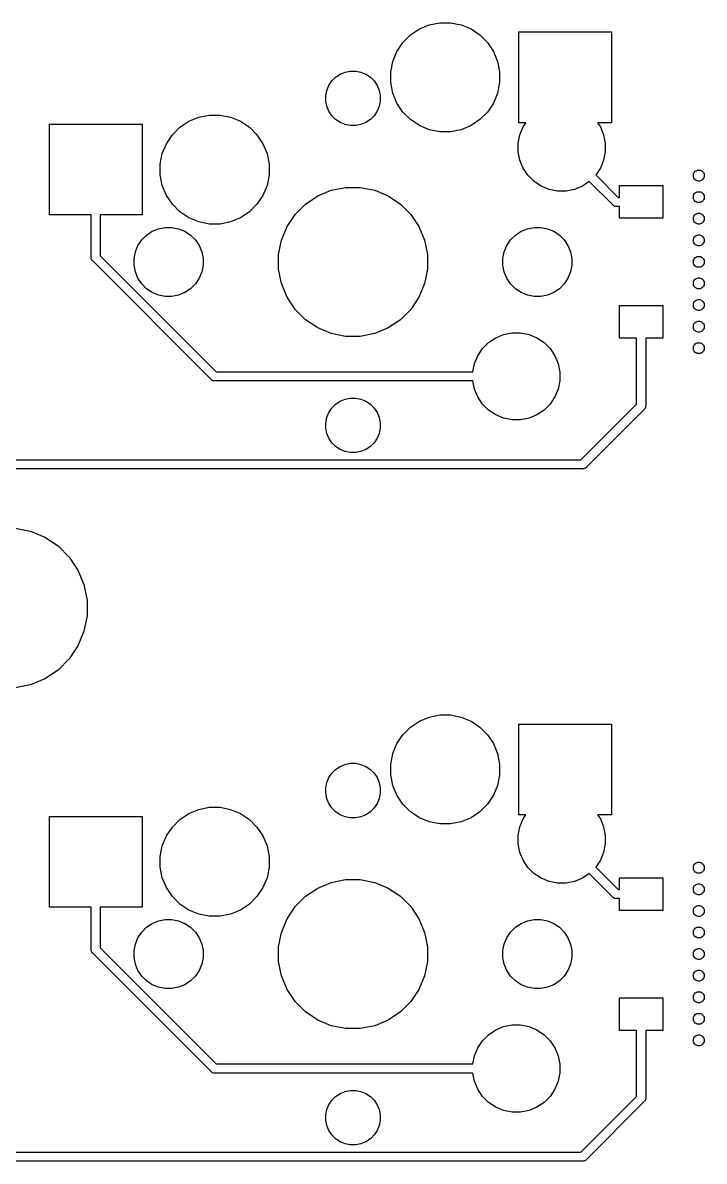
# Model space of a CAD drawing. Extents: x 52 to 337, y -160 to -34.
# Drawn here: x 175.05 to 193.82, y -132.7 to -101.37 of the extents above; entities that cross this region are included whole.
import ezdxf

# ---------------------------------------------------------------- set-up
doc = ezdxf.new("R2010")
doc.units = 0
doc.layers.add('BLACK', color=7, linetype='CONTINUOUS')

msp = doc.modelspace()

# ---------------------------------------------------------------- linework, layer by layer
at = {"layer": 'BLACK', "linetype": 'CONTINUOUS'}
for p, q in [((185.979, -101.541), (186.252, -101.428)), ((186.252, -101.428), (186.542, -101.37)), ((186.542, -101.37), (186.838, -101.37)), ((186.838, -101.37), (187.128, -101.428)), ((187.128, -101.428), (187.401, -101.541)), ((185.525, -101.914), (185.734, -101.705)), ((185.734, -101.705), (185.979, -101.541)), ((187.401, -101.541), (187.646, -101.705)), ((187.646, -101.705), (187.855, -101.914)), ((188.717, -104.12), (188.717, -101.62)), ((188.717, -101.62), (191.267, -101.62)), ((191.267, -101.62), (191.267, -104.12)), ((185.361, -102.159), (185.525, -101.914)), ((187.855, -101.914), (188.019, -102.159)), ((185.19, -102.722), (185.248, -102.432)), ((185.248, -102.432), (185.361, -102.159)), ((188.019, -102.159), (188.132, -102.432)), ((188.132, -102.432), (188.19, -102.722)), ((183.795, -102.785), (183.931, -102.729)), ((183.931, -102.729), (184.076, -102.7)), ((184.076, -102.7), (184.224, -102.7)), ((184.224, -102.7), (184.369, -102.729)), ((184.369, -102.729), (184.505, -102.785)), ((185.19, -103.018), (185.19, -102.722)), ((188.19, -102.722), (188.19, -103.018)), ((183.485, -103.095), (183.567, -102.972)), ((183.567, -102.972), (183.672, -102.867)), ((183.672, -102.867), (183.795, -102.785)), ((184.505, -102.785), (184.628, -102.867)), ((184.628, -102.867), (184.733, -102.972)), ((184.733, -102.972), (184.815, -103.095)), ((185.248, -103.308), (185.19, -103.018)), ((188.19, -103.018), (188.132, -103.308)), ((183.4, -103.376), (183.429, -103.231)), ((183.4, -103.524), (183.4, -103.376)), ((183.429, -103.231), (183.485, -103.095)), ((184.815, -103.095), (184.871, -103.231)), ((184.871, -103.231), (184.9, -103.376)), ((184.9, -103.376), (184.9, -103.524)), ((185.361, -103.581), (185.248, -103.308)), ((188.132, -103.308), (188.019, -103.581)), ((183.429, -103.669), (183.4, -103.524)), ((183.485, -103.805), (183.429, -103.669)), ((184.871, -103.669), (184.815, -103.805)), ((184.9, -103.524), (184.871, -103.669)), ((185.525, -103.826), (185.361, -103.581)), ((188.019, -103.581), (187.855, -103.826)), ((179.629, -104.081), (179.902, -103.968)), ((179.902, -103.968), (180.192, -103.91)), ((180.192, -103.91), (180.488, -103.91)), ((180.488, -103.91), (180.778, -103.968)), ((180.778, -103.968), (181.051, -104.081)), ((183.567, -103.928), (183.485, -103.805)), ((183.672, -104.033), (183.567, -103.928)), ((184.733, -103.928), (184.628, -104.033)), ((184.815, -103.805), (184.733, -103.928)), ((185.734, -104.035), (185.525, -103.826)), ((187.855, -103.826), (187.646, -104.035)), ((175.79, -106.66), (175.79, -104.16)), ((175.79, -104.16), (178.34, -104.16)), ((178.34, -104.16), (178.34, -106.66)), ((179.175, -104.454), (179.384, -104.245)), ((179.384, -104.245), (179.629, -104.081)), ((181.051, -104.081), (181.296, -104.245)), ((181.296, -104.245), (181.505, -104.454)), ((183.795, -104.115), (183.672, -104.033)), ((183.931, -104.171), (183.795, -104.115)), ((184.076, -104.2), (183.931, -104.171)), ((184.224, -104.2), (184.076, -104.2)), ((184.369, -104.171), (184.224, -104.2)), ((184.505, -104.115), (184.369, -104.171)), ((184.628, -104.033), (184.505, -104.115)), ((185.979, -104.199), (185.734, -104.035)), ((186.252, -104.312), (185.979, -104.199)), ((186.542, -104.37), (186.252, -104.312)), ((187.128, -104.312), (186.838, -104.37)), ((187.401, -104.199), (187.128, -104.312)), ((187.646, -104.035), (187.401, -104.199)), ((188.911, -104.12), (188.717, -104.12)), ((188.746, -104.45), (188.837, -104.232)), ((188.837, -104.232), (188.911, -104.12)), ((191.267, -104.12), (190.889, -104.12)), ((190.889, -104.12), (190.963, -104.232)), ((190.963, -104.232), (191.054, -104.45)), ((179.011, -104.699), (179.175, -104.454)), ((181.505, -104.454), (181.669, -104.699)), ((186.838, -104.37), (186.542, -104.37)), ((188.7, -104.682), (188.746, -104.45)), ((191.054, -104.45), (191.1, -104.682)), ((178.898, -104.972), (179.011, -104.699)), ((181.669, -104.699), (181.782, -104.972)), ((188.7, -104.918), (188.7, -104.682)), ((188.746, -105.15), (188.7, -104.918)), ((191.1, -104.918), (191.054, -105.15)), ((191.1, -104.682), (191.1, -104.918)), ((178.84, -105.262), (178.898, -104.972)), ((178.84, -105.558), (178.84, -105.262)), ((181.782, -104.972), (181.84, -105.262)), ((181.84, -105.262), (181.84, -105.558)), ((188.837, -105.368), (188.746, -105.15)), ((191.054, -105.15), (190.963, -105.368)), ((178.898, -105.848), (178.84, -105.558)), ((181.84, -105.558), (181.782, -105.848)), ((188.968, -105.565), (188.837, -105.368)), ((189.135, -105.732), (188.968, -105.565)), ((190.963, -105.368), (190.836, -105.559)), ((190.836, -105.559), (191.452, -106.175)), ((193.525, -105.56), (193.531, -105.531)), ((193.525, -105.59), (193.525, -105.56)), ((193.531, -105.531), (193.542, -105.504)), ((193.542, -105.504), (193.558, -105.479)), ((193.558, -105.479), (193.579, -105.458)), ((193.579, -105.458), (193.604, -105.442)), ((193.604, -105.442), (193.631, -105.431)), ((193.631, -105.431), (193.66, -105.425)), ((193.66, -105.425), (193.69, -105.425)), ((193.69, -105.425), (193.719, -105.431)), ((193.719, -105.431), (193.746, -105.442)), ((193.746, -105.442), (193.771, -105.458)), ((193.771, -105.458), (193.792, -105.479)), ((193.792, -105.479), (193.808, -105.504)), ((193.808, -105.504), (193.819, -105.531)), ((193.819, -105.531), (193.825, -105.56)), ((193.825, -105.56), (193.825, -105.59)), ((179.011, -106.121), (178.898, -105.848)), ((181.782, -105.848), (181.669, -106.121)), ((189.332, -105.863), (189.135, -105.732)), ((189.55, -105.954), (189.332, -105.863)), ((190.468, -105.863), (190.25, -105.954)), ((190.659, -105.736), (190.468, -105.863)), ((191.307, -106.384), (190.659, -105.736)), ((191.487, -106.175), (191.487, -105.85)), ((191.487, -105.85), (192.688, -105.85)), ((192.688, -105.85), (192.688, -106.75)), ((193.531, -105.619), (193.525, -105.59)), ((193.542, -105.646), (193.531, -105.619)), ((193.558, -105.671), (193.542, -105.646)), ((193.579, -105.692), (193.558, -105.671)), ((193.604, -105.708), (193.579, -105.692)), ((193.631, -105.719), (193.604, -105.708)), ((193.66, -105.725), (193.631, -105.719)), ((193.69, -105.725), (193.66, -105.725)), ((193.719, -105.719), (193.69, -105.725)), ((193.746, -105.708), (193.719, -105.719)), ((193.771, -105.692), (193.746, -105.708)), ((193.792, -105.671), (193.771, -105.692)), ((193.808, -105.646), (193.792, -105.671)), ((193.819, -105.619), (193.808, -105.646)), ((193.825, -105.59), (193.819, -105.619)), ((179.175, -106.366), (179.011, -106.121)), ((181.669, -106.121), (181.505, -106.366)), ((182.843, -106.358), (183.179, -106.133)), ((183.179, -106.133), (183.552, -105.979)), ((183.552, -105.979), (183.948, -105.9)), ((183.948, -105.9), (184.352, -105.9)), ((184.352, -105.9), (184.748, -105.979)), ((184.748, -105.979), (185.121, -106.133)), ((185.121, -106.133), (185.457, -106.358)), ((189.782, -106), (189.55, -105.954)), ((190.018, -106), (189.782, -106)), ((190.25, -105.954), (190.018, -106)), ((191.452, -106.175), (191.487, -106.175)), ((193.525, -106.154), (193.531, -106.125)), ((193.525, -106.184), (193.525, -106.154)), ((193.531, -106.213), (193.525, -106.184)), ((193.531, -106.125), (193.542, -106.098)), ((193.542, -106.098), (193.558, -106.073)), ((193.558, -106.073), (193.579, -106.052)), ((193.579, -106.052), (193.604, -106.036)), ((193.604, -106.036), (193.631, -106.025)), ((193.631, -106.025), (193.66, -106.019)), ((193.66, -106.019), (193.69, -106.019)), ((193.69, -106.019), (193.719, -106.025)), ((193.719, -106.025), (193.746, -106.036)), ((193.746, -106.036), (193.771, -106.052)), ((193.771, -106.052), (193.792, -106.073)), ((193.792, -106.073), (193.808, -106.098)), ((193.808, -106.098), (193.819, -106.125)), ((193.819, -106.125), (193.825, -106.154)), ((193.825, -106.184), (193.819, -106.213)), ((193.825, -106.154), (193.825, -106.184)), ((179.384, -106.575), (179.175, -106.366)), ((181.505, -106.366), (181.296, -106.575)), ((182.558, -106.643), (182.843, -106.358)), ((185.457, -106.358), (185.742, -106.643)), ((191.311, -106.389), (191.307, -106.384)), ((191.316, -106.393), (191.311, -106.389)), ((191.322, -106.397), (191.316, -106.393)), ((191.316, -106.393), (191.316, -106.393)), ((191.33, -106.404), (191.322, -106.397)), ((191.352, -106.416), (191.33, -106.404)), ((191.375, -106.423), (191.352, -106.416)), ((191.394, -106.425), (191.375, -106.423)), ((191.4, -106.426), (191.394, -106.425)), ((191.394, -106.425), (191.394, -106.425)), ((191.406, -106.425), (191.4, -106.426)), ((191.487, -106.425), (191.406, -106.425)), ((191.487, -106.75), (191.487, -106.425)), ((193.542, -106.24), (193.531, -106.213)), ((193.558, -106.264), (193.542, -106.24)), ((193.579, -106.285), (193.558, -106.264)), ((193.604, -106.302), (193.579, -106.285)), ((193.631, -106.313), (193.604, -106.302)), ((193.66, -106.319), (193.631, -106.313)), ((193.69, -106.319), (193.66, -106.319)), ((193.719, -106.313), (193.69, -106.319)), ((193.746, -106.302), (193.719, -106.313)), ((193.771, -106.285), (193.746, -106.302)), ((193.792, -106.264), (193.771, -106.285)), ((193.808, -106.24), (193.792, -106.264)), ((193.819, -106.213), (193.808, -106.24)), ((176.94, -106.66), (175.79, -106.66)), ((176.94, -107.826), (176.94, -106.66)), ((178.34, -106.66), (177.19, -106.66)), ((177.19, -106.66), (177.19, -107.78)), ((179.629, -106.739), (179.384, -106.575)), ((179.902, -106.852), (179.629, -106.739)), ((181.051, -106.739), (180.778, -106.852)), ((181.296, -106.575), (181.051, -106.739)), ((182.333, -106.979), (182.558, -106.643)), ((185.742, -106.643), (185.967, -106.979)), ((192.688, -106.75), (191.487, -106.75)), ((193.525, -106.748), (193.531, -106.719)), ((193.525, -106.777), (193.525, -106.748)), ((193.531, -106.806), (193.525, -106.777)), ((193.531, -106.719), (193.542, -106.691)), ((193.542, -106.834), (193.531, -106.806)), ((193.542, -106.691), (193.558, -106.667)), ((193.558, -106.858), (193.542, -106.834)), ((193.558, -106.667), (193.579, -106.646)), ((193.579, -106.646), (193.604, -106.63)), ((193.604, -106.63), (193.631, -106.618)), ((193.631, -106.618), (193.66, -106.612)), ((193.66, -106.612), (193.69, -106.612)), ((193.69, -106.612), (193.719, -106.618)), ((193.719, -106.618), (193.746, -106.63)), ((193.746, -106.63), (193.771, -106.646)), ((193.771, -106.646), (193.792, -106.667)), ((193.792, -106.667), (193.808, -106.691)), ((193.808, -106.834), (193.792, -106.858)), ((193.808, -106.691), (193.819, -106.719)), ((193.819, -106.806), (193.808, -106.834)), ((193.819, -106.719), (193.825, -106.748)), ((193.825, -106.777), (193.819, -106.806)), ((193.825, -106.748), (193.825, -106.777)), ((178.464, -107.212), (178.62, -107.108)), ((178.62, -107.108), (178.793, -107.037)), ((178.793, -107.037), (178.976, -107)), ((178.976, -107), (179.164, -107)), ((179.164, -107), (179.347, -107.037)), ((179.347, -107.037), (179.52, -107.108)), ((179.52, -107.108), (179.676, -107.212)), ((180.192, -106.91), (179.902, -106.852)), ((180.488, -106.91), (180.192, -106.91)), ((180.778, -106.852), (180.488, -106.91)), ((182.179, -107.352), (182.333, -106.979)), ((185.967, -106.979), (186.121, -107.352)), ((188.624, -107.212), (188.78, -107.108)), ((188.78, -107.108), (188.953, -107.037)), ((188.953, -107.037), (189.136, -107)), ((189.136, -107), (189.324, -107)), ((189.324, -107), (189.507, -107.037)), ((189.507, -107.037), (189.68, -107.108)), ((189.68, -107.108), (189.836, -107.212)), ((193.579, -106.879), (193.558, -106.858)), ((193.604, -106.895), (193.579, -106.879)), ((193.631, -106.907), (193.604, -106.895)), ((193.66, -106.912), (193.631, -106.907)), ((193.69, -106.912), (193.66, -106.912)), ((193.719, -106.907), (193.69, -106.912)), ((193.746, -106.895), (193.719, -106.907)), ((193.771, -106.879), (193.746, -106.895)), ((193.792, -106.858), (193.771, -106.879)), ((178.228, -107.5), (178.332, -107.344)), ((178.332, -107.344), (178.464, -107.212)), ((179.676, -107.212), (179.808, -107.344)), ((179.808, -107.344), (179.912, -107.5)), ((182.1, -107.748), (182.179, -107.352)), ((186.121, -107.352), (186.2, -107.748)), ((188.388, -107.5), (188.492, -107.344)), ((188.492, -107.344), (188.624, -107.212)), ((189.836, -107.212), (189.968, -107.344)), ((189.968, -107.344), (190.072, -107.5)), ((193.525, -107.341), (193.531, -107.312)), ((193.525, -107.371), (193.525, -107.341)), ((193.531, -107.4), (193.525, -107.371)), ((193.531, -107.312), (193.542, -107.285)), ((193.542, -107.427), (193.531, -107.4)), ((193.542, -107.285), (193.558, -107.261)), ((193.558, -107.452), (193.542, -107.427)), ((193.558, -107.261), (193.579, -107.24)), ((193.579, -107.473), (193.558, -107.452)), ((193.579, -107.24), (193.604, -107.223)), ((193.604, -107.223), (193.631, -107.212)), ((193.631, -107.212), (193.66, -107.206)), ((193.66, -107.206), (193.69, -107.206)), ((193.69, -107.206), (193.719, -107.212)), ((193.719, -107.212), (193.746, -107.223)), ((193.746, -107.223), (193.771, -107.24)), ((193.771, -107.24), (193.792, -107.261)), ((193.792, -107.452), (193.771, -107.473)), ((193.792, -107.261), (193.808, -107.285)), ((193.808, -107.427), (193.792, -107.452)), ((193.808, -107.285), (193.819, -107.312)), ((193.819, -107.4), (193.808, -107.427)), ((193.819, -107.312), (193.825, -107.341)), ((193.825, -107.371), (193.819, -107.4)), ((193.825, -107.341), (193.825, -107.371)), ((178.12, -107.856), (178.157, -107.673)), ((178.157, -107.673), (178.228, -107.5)), ((179.912, -107.5), (179.983, -107.673)), ((179.983, -107.673), (180.02, -107.856)), ((182.1, -108.152), (182.1, -107.748)), ((186.2, -107.748), (186.2, -108.152)), ((188.28, -107.856), (188.317, -107.673)), ((188.317, -107.673), (188.388, -107.5)), ((190.072, -107.5), (190.143, -107.673)), ((190.143, -107.673), (190.18, -107.856)), ((193.604, -107.489), (193.579, -107.473)), ((193.631, -107.5), (193.604, -107.489)), ((193.66, -107.506), (193.631, -107.5)), ((193.69, -107.506), (193.66, -107.506)), ((193.719, -107.5), (193.69, -107.506)), ((193.746, -107.489), (193.719, -107.5)), ((193.771, -107.473), (193.746, -107.489)), ((176.939, -107.832), (176.94, -107.826)), ((176.94, -107.838), (176.939, -107.832)), ((176.942, -107.857), (176.94, -107.838)), ((176.94, -107.838), (176.94, -107.838)), ((176.949, -107.88), (176.942, -107.857)), ((176.961, -107.902), (176.949, -107.88)), ((176.976, -107.921), (176.961, -107.902)), ((176.981, -107.925), (176.976, -107.921)), ((180.24, -111.184), (176.981, -107.925)), ((177.19, -107.78), (180.385, -110.975)), ((178.12, -108.044), (178.12, -107.856)), ((178.157, -108.227), (178.12, -108.044)), ((180.02, -108.044), (179.983, -108.227)), ((180.02, -107.856), (180.02, -108.044)), ((188.28, -108.044), (188.28, -107.856)), ((188.317, -108.227), (188.28, -108.044)), ((190.18, -108.044), (190.143, -108.227)), ((190.18, -107.856), (190.18, -108.044)), ((193.525, -107.935), (193.531, -107.906)), ((193.525, -107.965), (193.525, -107.935)), ((193.531, -107.994), (193.525, -107.965)), ((193.531, -107.906), (193.542, -107.879)), ((193.542, -108.021), (193.531, -107.994)), ((193.542, -107.879), (193.558, -107.854)), ((193.558, -108.046), (193.542, -108.021)), ((193.558, -107.854), (193.579, -107.833)), ((193.579, -108.067), (193.558, -108.046)), ((193.579, -107.833), (193.604, -107.817)), ((193.604, -108.083), (193.579, -108.067)), ((193.604, -107.817), (193.631, -107.806)), ((193.631, -108.094), (193.604, -108.083)), ((193.631, -107.806), (193.66, -107.8)), ((193.66, -107.8), (193.69, -107.8)), ((193.69, -107.8), (193.719, -107.806)), ((193.719, -107.806), (193.746, -107.817)), ((193.746, -108.083), (193.719, -108.094)), ((193.746, -107.817), (193.771, -107.833)), ((193.771, -108.067), (193.746, -108.083)), ((193.771, -107.833), (193.792, -107.854)), ((193.792, -108.046), (193.771, -108.067)), ((193.792, -107.854), (193.808, -107.879)), ((193.808, -108.021), (193.792, -108.046)), ((193.808, -107.879), (193.819, -107.906)), ((193.819, -107.994), (193.808, -108.021)), ((193.819, -107.906), (193.825, -107.935)), ((193.825, -107.965), (193.819, -107.994)), ((193.825, -107.935), (193.825, -107.965)), ((178.228, -108.4), (178.157, -108.227)), ((178.332, -108.556), (178.228, -108.4)), ((179.912, -108.4), (179.808, -108.556)), ((179.983, -108.227), (179.912, -108.4)), ((182.179, -108.548), (182.1, -108.152)), ((186.2, -108.152), (186.121, -108.548)), ((188.388, -108.4), (188.317, -108.227)), ((188.492, -108.556), (188.388, -108.4)), ((190.072, -108.4), (189.968, -108.556)), ((190.143, -108.227), (190.072, -108.4)), ((193.604, -108.411), (193.631, -108.4)), ((193.66, -108.1), (193.631, -108.094)), ((193.631, -108.4), (193.66, -108.394)), ((193.69, -108.1), (193.66, -108.1)), ((193.66, -108.394), (193.69, -108.394)), ((193.719, -108.094), (193.69, -108.1)), ((193.69, -108.394), (193.719, -108.4)), ((193.719, -108.4), (193.746, -108.411)), ((178.464, -108.688), (178.332, -108.556)), ((178.62, -108.792), (178.464, -108.688)), ((179.676, -108.688), (179.52, -108.792)), ((179.808, -108.556), (179.676, -108.688)), ((182.333, -108.921), (182.179, -108.548)), ((186.121, -108.548), (185.967, -108.921)), ((188.624, -108.688), (188.492, -108.556)), ((188.78, -108.792), (188.624, -108.688)), ((189.836, -108.688), (189.68, -108.792)), ((189.968, -108.556), (189.836, -108.688)), ((193.525, -108.529), (193.531, -108.5)), ((193.525, -108.559), (193.525, -108.529)), ((193.531, -108.588), (193.525, -108.559)), ((193.531, -108.5), (193.542, -108.473)), ((193.542, -108.615), (193.531, -108.588)), ((193.542, -108.473), (193.558, -108.448)), ((193.558, -108.639), (193.542, -108.615)), ((193.558, -108.448), (193.579, -108.427)), ((193.579, -108.66), (193.558, -108.639)), ((193.579, -108.427), (193.604, -108.411)), ((193.604, -108.677), (193.579, -108.66)), ((193.631, -108.688), (193.604, -108.677)), ((193.66, -108.694), (193.631, -108.688)), ((193.69, -108.694), (193.66, -108.694)), ((193.719, -108.688), (193.69, -108.694)), ((193.746, -108.677), (193.719, -108.688)), ((193.746, -108.411), (193.771, -108.427)), ((193.771, -108.66), (193.746, -108.677)), ((193.771, -108.427), (193.792, -108.448)), ((193.792, -108.639), (193.771, -108.66)), ((193.792, -108.448), (193.808, -108.473)), ((193.808, -108.615), (193.792, -108.639)), ((193.808, -108.473), (193.819, -108.5)), ((193.819, -108.588), (193.808, -108.615)), ((193.819, -108.5), (193.825, -108.529)), ((193.825, -108.559), (193.819, -108.588)), ((193.825, -108.529), (193.825, -108.559)), ((178.793, -108.863), (178.62, -108.792)), ((178.976, -108.9), (178.793, -108.863)), ((179.164, -108.9), (178.976, -108.9)), ((179.347, -108.863), (179.164, -108.9)), ((179.52, -108.792), (179.347, -108.863)), ((182.558, -109.257), (182.333, -108.921)), ((185.967, -108.921), (185.742, -109.257)), ((188.953, -108.863), (188.78, -108.792)), ((189.136, -108.9), (188.953, -108.863)), ((189.324, -108.9), (189.136, -108.9)), ((189.507, -108.863), (189.324, -108.9)), ((189.68, -108.792), (189.507, -108.863)), ((193.558, -109.042), (193.579, -109.021)), ((193.579, -109.021), (193.604, -109.005)), ((193.604, -109.005), (193.631, -108.993)), ((193.631, -108.993), (193.66, -108.987)), ((193.66, -108.987), (193.69, -108.987)), ((193.69, -108.987), (193.719, -108.993)), ((193.719, -108.993), (193.746, -109.005)), ((193.746, -109.005), (193.771, -109.021)), ((193.771, -109.021), (193.792, -109.042)), ((182.843, -109.542), (182.558, -109.257)), ((185.742, -109.257), (185.457, -109.542)), ((191.487, -110.05), (191.487, -109.15)), ((191.487, -109.15), (192.688, -109.15)), ((192.688, -109.15), (192.688, -110.05)), ((193.525, -109.123), (193.531, -109.094)), ((193.525, -109.152), (193.525, -109.123)), ((193.531, -109.181), (193.525, -109.152)), ((193.531, -109.094), (193.542, -109.066)), ((193.542, -109.209), (193.531, -109.181)), ((193.542, -109.066), (193.558, -109.042)), ((193.558, -109.233), (193.542, -109.209)), ((193.579, -109.254), (193.558, -109.233)), ((193.604, -109.27), (193.579, -109.254)), ((193.631, -109.282), (193.604, -109.27)), ((193.66, -109.287), (193.631, -109.282)), ((193.69, -109.287), (193.66, -109.287)), ((193.719, -109.282), (193.69, -109.287)), ((193.746, -109.27), (193.719, -109.282)), ((193.771, -109.254), (193.746, -109.27)), ((193.792, -109.233), (193.771, -109.254)), ((193.792, -109.042), (193.808, -109.066)), ((193.808, -109.209), (193.792, -109.233)), ((193.808, -109.066), (193.819, -109.094)), ((193.819, -109.181), (193.808, -109.209)), ((193.819, -109.094), (193.825, -109.123)), ((193.825, -109.152), (193.819, -109.181)), ((193.825, -109.123), (193.825, -109.152)), ((183.179, -109.767), (182.843, -109.542)), ((185.457, -109.542), (185.121, -109.767)), ((193.542, -109.66), (193.558, -109.636)), ((193.558, -109.636), (193.579, -109.615)), ((193.579, -109.615), (193.604, -109.598)), ((193.604, -109.598), (193.631, -109.587)), ((193.631, -109.587), (193.66, -109.581)), ((193.66, -109.581), (193.69, -109.581)), ((193.69, -109.581), (193.719, -109.587)), ((193.719, -109.587), (193.746, -109.598)), ((193.746, -109.598), (193.771, -109.615)), ((193.771, -109.615), (193.792, -109.636)), ((193.792, -109.636), (193.808, -109.66)), ((183.552, -109.921), (183.179, -109.767)), ((183.948, -110), (183.552, -109.921)), ((184.748, -109.921), (184.352, -110)), ((185.121, -109.767), (184.748, -109.921)), ((188.082, -110.037), (188.3, -109.946)), ((188.3, -109.946), (188.532, -109.9)), ((188.532, -109.9), (188.768, -109.9)), ((188.768, -109.9), (189, -109.946)), ((189, -109.946), (189.218, -110.037)), ((193.525, -109.716), (193.531, -109.687)), ((193.525, -109.746), (193.525, -109.716)), ((193.531, -109.775), (193.525, -109.746)), ((193.531, -109.687), (193.542, -109.66)), ((193.542, -109.802), (193.531, -109.775)), ((193.558, -109.827), (193.542, -109.802)), ((193.579, -109.848), (193.558, -109.827)), ((193.604, -109.864), (193.579, -109.848)), ((193.631, -109.875), (193.604, -109.864)), ((193.66, -109.881), (193.631, -109.875)), ((193.69, -109.881), (193.66, -109.881)), ((193.719, -109.875), (193.69, -109.881)), ((193.746, -109.864), (193.719, -109.875)), ((193.771, -109.848), (193.746, -109.864)), ((193.792, -109.827), (193.771, -109.848)), ((193.808, -109.802), (193.792, -109.827)), ((193.808, -109.66), (193.819, -109.687)), ((193.819, -109.775), (193.808, -109.802)), ((193.819, -109.687), (193.825, -109.716)), ((193.825, -109.746), (193.819, -109.775)), ((193.825, -109.716), (193.825, -109.746)), ((184.352, -110), (183.948, -110)), ((187.718, -110.335), (187.885, -110.168)), ((187.885, -110.168), (188.082, -110.037)), ((189.218, -110.037), (189.415, -110.168)), ((189.415, -110.168), (189.582, -110.335)), ((191.963, -110.05), (191.487, -110.05)), ((191.962, -111.867), (191.963, -110.05)), ((192.688, -110.05), (192.212, -110.05)), ((192.212, -110.05), (192.212, -111.913)), ((193.525, -110.31), (193.531, -110.281)), ((193.531, -110.281), (193.542, -110.254)), ((193.542, -110.254), (193.558, -110.229)), ((193.558, -110.229), (193.579, -110.208)), ((193.579, -110.208), (193.604, -110.192)), ((193.604, -110.192), (193.631, -110.181)), ((193.631, -110.181), (193.66, -110.175)), ((193.66, -110.175), (193.69, -110.175)), ((193.69, -110.175), (193.719, -110.181)), ((193.719, -110.181), (193.746, -110.192)), ((193.746, -110.192), (193.771, -110.208)), ((193.771, -110.208), (193.792, -110.229)), ((193.792, -110.229), (193.808, -110.254)), ((193.808, -110.254), (193.819, -110.281)), ((193.819, -110.281), (193.825, -110.31)), ((187.496, -110.75), (187.587, -110.532)), ((187.587, -110.532), (187.718, -110.335)), ((189.582, -110.335), (189.713, -110.532)), ((189.713, -110.532), (189.804, -110.75)), ((193.525, -110.34), (193.525, -110.31)), ((193.531, -110.369), (193.525, -110.34)), ((193.542, -110.396), (193.531, -110.369)), ((193.558, -110.421), (193.542, -110.396)), ((193.579, -110.442), (193.558, -110.421)), ((193.604, -110.458), (193.579, -110.442)), ((193.631, -110.469), (193.604, -110.458)), ((193.66, -110.475), (193.631, -110.469)), ((193.69, -110.475), (193.66, -110.475)), ((193.719, -110.469), (193.69, -110.475)), ((193.746, -110.458), (193.719, -110.469)), ((193.771, -110.442), (193.746, -110.458)), ((193.792, -110.421), (193.771, -110.442)), ((193.808, -110.396), (193.792, -110.421)), ((193.819, -110.369), (193.808, -110.396)), ((193.825, -110.34), (193.819, -110.369)), ((193.825, -110.31), (193.825, -110.34)), ((187.451, -110.975), (187.496, -110.75)), ((189.804, -110.75), (189.85, -110.982)), ((180.244, -111.189), (180.24, -111.184)), ((180.249, -111.193), (180.244, -111.189)), ((180.263, -111.204), (180.249, -111.193)), ((180.249, -111.193), (180.249, -111.193)), ((180.272, -111.209), (180.263, -111.204)), ((180.285, -111.216), (180.272, -111.209)), ((180.308, -111.223), (180.285, -111.216)), ((180.327, -111.225), (180.308, -111.223)), ((180.333, -111.226), (180.327, -111.225)), ((180.327, -111.225), (180.327, -111.225)), ((180.339, -111.225), (180.333, -111.226)), ((187.451, -111.225), (180.339, -111.225)), ((180.385, -110.975), (187.451, -110.975)), ((187.496, -111.45), (187.451, -111.225)), ((189.85, -111.218), (189.804, -111.45)), ((189.85, -110.982), (189.85, -111.218)), ((187.587, -111.668), (187.496, -111.45)), ((189.804, -111.45), (189.713, -111.668)), ((183.672, -111.867), (183.795, -111.785)), ((183.795, -111.785), (183.931, -111.729)), ((183.931, -111.729), (184.076, -111.7)), ((184.076, -111.7), (184.224, -111.7)), ((184.224, -111.7), (184.369, -111.729)), ((184.369, -111.729), (184.505, -111.785)), ((184.505, -111.785), (184.628, -111.867)), ((187.718, -111.865), (187.587, -111.668)), ((189.713, -111.668), (189.582, -111.865)), ((183.429, -112.231), (183.485, -112.095)), ((183.485, -112.095), (183.567, -111.972)), ((183.567, -111.972), (183.672, -111.867)), ((184.628, -111.867), (184.733, -111.972)), ((184.733, -111.972), (184.815, -112.095)), ((184.815, -112.095), (184.871, -112.231)), ((187.885, -112.032), (187.718, -111.865)), ((188.082, -112.163), (187.885, -112.032)), ((188.3, -112.254), (188.082, -112.163)), ((189.218, -112.163), (189, -112.254)), ((189.415, -112.032), (189.218, -112.163)), ((189.582, -111.865), (189.415, -112.032)), ((190.429, -113.4), (191.962, -111.867)), ((192.172, -112.011), (190.574, -113.609)), ((192.176, -112.008), (192.172, -112.011)), ((192.18, -112.003), (192.176, -112.008)), ((192.192, -111.989), (192.18, -112.003)), ((192.204, -111.967), (192.192, -111.989)), ((192.205, -111.962), (192.204, -111.967)), ((192.211, -111.943), (192.205, -111.962)), ((192.212, -111.925), (192.211, -111.943)), ((192.212, -111.913), (192.213, -111.919)), ((192.213, -111.919), (192.212, -111.925)), ((192.212, -111.925), (192.212, -111.925)), ((183.4, -112.376), (183.429, -112.231)), ((183.4, -112.524), (183.4, -112.376)), ((184.871, -112.231), (184.9, -112.376)), ((184.9, -112.376), (184.9, -112.524)), ((188.532, -112.3), (188.3, -112.254)), ((188.768, -112.3), (188.532, -112.3)), ((189, -112.254), (188.768, -112.3)), ((183.429, -112.669), (183.4, -112.524)), ((183.485, -112.805), (183.429, -112.669)), ((184.871, -112.669), (184.815, -112.805)), ((184.9, -112.524), (184.871, -112.669)), ((183.567, -112.928), (183.485, -112.805)), ((183.672, -113.033), (183.567, -112.928)), ((183.795, -113.115), (183.672, -113.033)), ((184.628, -113.033), (184.505, -113.115)), ((184.733, -112.928), (184.628, -113.033)), ((184.815, -112.805), (184.733, -112.928)), ((174.696, -113.4), (190.429, -113.4)), ((183.931, -113.171), (183.795, -113.115)), ((184.076, -113.2), (183.931, -113.171)), ((184.224, -113.2), (184.076, -113.2)), ((184.369, -113.171), (184.224, -113.2)), ((184.505, -113.115), (184.369, -113.171)), ((190.475, -113.65), (174.65, -113.65)), ((190.481, -113.651), (190.475, -113.65)), ((190.487, -113.65), (190.481, -113.651)), ((190.506, -113.648), (190.487, -113.65)), ((190.487, -113.65), (190.487, -113.65)), ((190.529, -113.641), (190.506, -113.648)), ((190.551, -113.629), (190.529, -113.641)), ((190.57, -113.614), (190.551, -113.629)), ((190.574, -113.609), (190.57, -113.614)), ((174.842, -115.275), (175.267, -115.36)), ((175.267, -115.36), (175.667, -115.525)), ((175.667, -115.525), (176.027, -115.766)), ((176.027, -115.766), (176.334, -116.073)), ((176.334, -116.073), (176.575, -116.433)), ((176.575, -116.433), (176.74, -116.833)), ((176.74, -116.833), (176.825, -117.258)), ((176.825, -117.258), (176.825, -117.692)), ((176.825, -117.692), (176.74, -118.117)), ((176.74, -118.117), (176.575, -118.517)), ((176.575, -118.517), (176.334, -118.877)), ((176.334, -118.877), (176.027, -119.184)), ((176.027, -119.184), (175.667, -119.425)), ((175.267, -119.59), (174.842, -119.675)), ((175.667, -119.425), (175.267, -119.59)), ((185.734, -120.755), (185.979, -120.591)), ((185.979, -120.591), (186.252, -120.478)), ((186.252, -120.478), (186.542, -120.42)), ((186.542, -120.42), (186.838, -120.42)), ((186.838, -120.42), (187.128, -120.478)), ((187.128, -120.478), (187.401, -120.591)), ((187.401, -120.591), (187.646, -120.755)), ((185.525, -120.964), (185.734, -120.755)), ((187.646, -120.755), (187.855, -120.964)), ((188.717, -123.17), (188.717, -120.67)), ((188.717, -120.67), (191.267, -120.67)), ((191.267, -120.67), (191.267, -123.17)), ((185.248, -121.482), (185.361, -121.209)), ((185.361, -121.209), (185.525, -120.964)), ((187.855, -120.964), (188.019, -121.209)), ((188.019, -121.209), (188.132, -121.482)), ((185.19, -121.772), (185.248, -121.482)), ((188.132, -121.482), (188.19, -121.772)), ((183.672, -121.917), (183.795, -121.835)), ((183.795, -121.835), (183.931, -121.779)), ((183.931, -121.779), (184.076, -121.75)), ((184.076, -121.75), (184.224, -121.75)), ((184.224, -121.75), (184.369, -121.779)), ((184.369, -121.779), (184.505, -121.835)), ((184.505, -121.835), (184.628, -121.917)), ((185.19, -122.068), (185.19, -121.772)), ((188.19, -121.772), (188.19, -122.068)), ((183.429, -122.281), (183.485, -122.145)), ((183.485, -122.145), (183.567, -122.022)), ((183.567, -122.022), (183.672, -121.917)), ((184.628, -121.917), (184.733, -122.022)), ((184.733, -122.022), (184.815, -122.145)), ((184.815, -122.145), (184.871, -122.281)), ((185.248, -122.358), (185.19, -122.068)), ((188.19, -122.068), (188.132, -122.358)), ((183.4, -122.426), (183.429, -122.281)), ((183.4, -122.574), (183.4, -122.426)), ((184.871, -122.281), (184.9, -122.426)), ((184.9, -122.426), (184.9, -122.574)), ((185.361, -122.631), (185.248, -122.358)), ((188.132, -122.358), (188.019, -122.631)), ((183.429, -122.719), (183.4, -122.574)), ((183.485, -122.855), (183.429, -122.719)), ((184.871, -122.719), (184.815, -122.855)), ((184.9, -122.574), (184.871, -122.719)), ((185.525, -122.876), (185.361, -122.631)), ((188.019, -122.631), (187.855, -122.876)), ((179.629, -123.131), (179.902, -123.018)), ((179.902, -123.018), (180.192, -122.96)), ((180.192, -122.96), (180.488, -122.96)), ((180.488, -122.96), (180.778, -123.018)), ((180.778, -123.018), (181.051, -123.131)), ((183.567, -122.978), (183.485, -122.855)), ((183.672, -123.083), (183.567, -122.978)), ((183.795, -123.165), (183.672, -123.083)), ((184.628, -123.083), (184.505, -123.165)), ((184.733, -122.978), (184.628, -123.083)), ((184.815, -122.855), (184.733, -122.978)), ((185.734, -123.085), (185.525, -122.876)), ((185.979, -123.249), (185.734, -123.085)), ((187.646, -123.085), (187.401, -123.249)), ((187.855, -122.876), (187.646, -123.085)), ((175.79, -125.71), (175.79, -123.21)), ((175.79, -123.21), (178.34, -123.21)), ((178.34, -123.21), (178.34, -125.71)), ((179.175, -123.504), (179.384, -123.295)), ((179.384, -123.295), (179.629, -123.131)), ((181.051, -123.131), (181.296, -123.295)), ((181.296, -123.295), (181.505, -123.504)), ((183.931, -123.221), (183.795, -123.165)), ((184.076, -123.25), (183.931, -123.221)), ((184.224, -123.25), (184.076, -123.25)), ((184.369, -123.221), (184.224, -123.25)), ((184.505, -123.165), (184.369, -123.221)), ((186.252, -123.362), (185.979, -123.249)), ((186.542, -123.42), (186.252, -123.362)), ((186.838, -123.42), (186.542, -123.42)), ((187.128, -123.362), (186.838, -123.42)), ((187.401, -123.249), (187.128, -123.362)), ((188.911, -123.17), (188.717, -123.17)), ((188.746, -123.5), (188.837, -123.282)), ((188.837, -123.282), (188.911, -123.17)), ((191.267, -123.17), (190.889, -123.17)), ((190.889, -123.17), (190.963, -123.282)), ((190.963, -123.282), (191.054, -123.5)), ((178.898, -124.022), (179.011, -123.749)), ((179.011, -123.749), (179.175, -123.504)), ((181.505, -123.504), (181.669, -123.749)), ((181.669, -123.749), (181.782, -124.022)), ((188.7, -123.732), (188.746, -123.5)), ((188.7, -123.968), (188.7, -123.732)), ((191.054, -123.5), (191.1, -123.732)), ((191.1, -123.732), (191.1, -123.968)), ((178.84, -124.312), (178.898, -124.022)), ((181.782, -124.022), (181.84, -124.312)), ((188.746, -124.2), (188.7, -123.968)), ((191.1, -123.968), (191.054, -124.2)), ((178.84, -124.608), (178.84, -124.312)), ((181.84, -124.312), (181.84, -124.608)), ((188.837, -124.418), (188.746, -124.2)), ((191.054, -124.2), (190.963, -124.418)), ((178.898, -124.898), (178.84, -124.608)), ((181.84, -124.608), (181.782, -124.898)), ((188.968, -124.615), (188.837, -124.418)), ((189.135, -124.782), (188.968, -124.615)), ((190.963, -124.418), (190.836, -124.609)), ((190.836, -124.609), (191.452, -125.225)), ((193.525, -124.61), (193.531, -124.581)), ((193.525, -124.64), (193.525, -124.61)), ((193.531, -124.669), (193.525, -124.64)), ((193.531, -124.581), (193.542, -124.554)), ((193.542, -124.696), (193.531, -124.669)), ((193.542, -124.554), (193.558, -124.529)), ((193.558, -124.721), (193.542, -124.696)), ((193.558, -124.529), (193.579, -124.508)), ((193.579, -124.508), (193.604, -124.492)), ((193.604, -124.492), (193.631, -124.481)), ((193.631, -124.481), (193.66, -124.475)), ((193.66, -124.475), (193.69, -124.475)), ((193.69, -124.475), (193.719, -124.481)), ((193.719, -124.481), (193.746, -124.492)), ((193.746, -124.492), (193.771, -124.508)), ((193.771, -124.508), (193.792, -124.529)), ((193.792, -124.529), (193.808, -124.554)), ((193.808, -124.696), (193.792, -124.721)), ((193.808, -124.554), (193.819, -124.581)), ((193.819, -124.669), (193.808, -124.696)), ((193.819, -124.581), (193.825, -124.61)), ((193.825, -124.64), (193.819, -124.669)), ((193.825, -124.61), (193.825, -124.64)), ((179.011, -125.171), (178.898, -124.898)), ((181.782, -124.898), (181.669, -125.171)), ((183.552, -125.029), (183.948, -124.95)), ((183.948, -124.95), (184.352, -124.95)), ((184.352, -124.95), (184.748, -125.029)), ((189.332, -124.913), (189.135, -124.782)), ((189.55, -125.004), (189.332, -124.913)), ((189.782, -125.05), (189.55, -125.004)), ((190.25, -125.004), (190.018, -125.05)), ((190.468, -124.913), (190.25, -125.004)), ((190.659, -124.786), (190.468, -124.913)), ((191.307, -125.434), (190.659, -124.786)), ((191.487, -125.225), (191.487, -124.9)), ((191.487, -124.9), (192.688, -124.9)), ((192.688, -124.9), (192.688, -125.8)), ((193.579, -124.742), (193.558, -124.721)), ((193.604, -124.758), (193.579, -124.742)), ((193.631, -124.769), (193.604, -124.758)), ((193.66, -124.775), (193.631, -124.769)), ((193.69, -124.775), (193.66, -124.775)), ((193.719, -124.769), (193.69, -124.775)), ((193.746, -124.758), (193.719, -124.769)), ((193.771, -124.742), (193.746, -124.758)), ((193.792, -124.721), (193.771, -124.742)), ((179.175, -125.416), (179.011, -125.171)), ((181.669, -125.171), (181.505, -125.416)), ((182.843, -125.408), (183.179, -125.183)), ((183.179, -125.183), (183.552, -125.029)), ((184.748, -125.029), (185.121, -125.183)), ((185.121, -125.183), (185.457, -125.408)), ((190.018, -125.05), (189.782, -125.05)), ((191.452, -125.225), (191.487, -125.225)), ((193.525, -125.204), (193.531, -125.175)), ((193.525, -125.234), (193.525, -125.204)), ((193.531, -125.263), (193.525, -125.234)), ((193.531, -125.175), (193.542, -125.148)), ((193.542, -125.29), (193.531, -125.263)), ((193.542, -125.148), (193.558, -125.123)), ((193.558, -125.314), (193.542, -125.29)), ((193.558, -125.123), (193.579, -125.102)), ((193.579, -125.335), (193.558, -125.314)), ((193.579, -125.102), (193.604, -125.086)), ((193.604, -125.086), (193.631, -125.075)), ((193.631, -125.075), (193.66, -125.069)), ((193.66, -125.069), (193.69, -125.069)), ((193.69, -125.069), (193.719, -125.075)), ((193.719, -125.075), (193.746, -125.086)), ((193.746, -125.086), (193.771, -125.102)), ((193.771, -125.102), (193.792, -125.123)), ((193.792, -125.314), (193.771, -125.335)), ((193.792, -125.123), (193.808, -125.148)), ((193.808, -125.29), (193.792, -125.314)), ((193.808, -125.148), (193.819, -125.175)), ((193.819, -125.263), (193.808, -125.29)), ((193.819, -125.175), (193.825, -125.204)), ((193.825, -125.234), (193.819, -125.263)), ((193.825, -125.204), (193.825, -125.234)), ((179.384, -125.625), (179.175, -125.416)), ((179.629, -125.789), (179.384, -125.625)), ((181.296, -125.625), (181.051, -125.789)), ((181.505, -125.416), (181.296, -125.625)), ((182.558, -125.693), (182.843, -125.408)), ((185.457, -125.408), (185.742, -125.693)), ((191.311, -125.439), (191.307, -125.434)), ((191.316, -125.443), (191.311, -125.439)), ((191.328, -125.452), (191.316, -125.443)), ((191.316, -125.443), (191.316, -125.443)), ((191.33, -125.454), (191.328, -125.452)), ((191.352, -125.466), (191.33, -125.454)), ((191.375, -125.473), (191.352, -125.466)), ((191.394, -125.475), (191.375, -125.473)), ((191.4, -125.476), (191.394, -125.475)), ((191.394, -125.475), (191.394, -125.475)), ((191.406, -125.475), (191.4, -125.476)), ((191.487, -125.475), (191.406, -125.475)), ((191.487, -125.8), (191.487, -125.475)), ((193.604, -125.352), (193.579, -125.335)), ((193.631, -125.363), (193.604, -125.352)), ((193.66, -125.369), (193.631, -125.363)), ((193.69, -125.369), (193.66, -125.369)), ((193.719, -125.363), (193.69, -125.369)), ((193.746, -125.352), (193.719, -125.363)), ((193.771, -125.335), (193.746, -125.352)), ((176.94, -125.71), (175.79, -125.71)), ((176.94, -126.876), (176.94, -125.71)), ((178.34, -125.71), (177.19, -125.71)), ((177.19, -125.71), (177.19, -126.83)), ((179.902, -125.902), (179.629, -125.789)), ((180.192, -125.96), (179.902, -125.902)), ((180.778, -125.902), (180.488, -125.96)), ((181.051, -125.789), (180.778, -125.902)), ((182.333, -126.029), (182.558, -125.693)), ((185.742, -125.693), (185.967, -126.029)), ((192.688, -125.8), (191.487, -125.8)), ((193.525, -125.798), (193.531, -125.769)), ((193.525, -125.827), (193.525, -125.798)), ((193.531, -125.856), (193.525, -125.827)), ((193.531, -125.769), (193.542, -125.741)), ((193.542, -125.884), (193.531, -125.856)), ((193.542, -125.741), (193.558, -125.717)), ((193.558, -125.908), (193.542, -125.884)), ((193.558, -125.717), (193.579, -125.696)), ((193.579, -125.929), (193.558, -125.908)), ((193.579, -125.696), (193.604, -125.68)), ((193.604, -125.945), (193.579, -125.929)), ((193.604, -125.68), (193.631, -125.668)), ((193.631, -125.957), (193.604, -125.945)), ((193.631, -125.668), (193.66, -125.662)), ((193.66, -125.662), (193.69, -125.662)), ((193.69, -125.662), (193.719, -125.668)), ((193.719, -125.668), (193.746, -125.68)), ((193.746, -125.945), (193.719, -125.957)), ((193.746, -125.68), (193.771, -125.696)), ((193.771, -125.929), (193.746, -125.945)), ((193.771, -125.696), (193.792, -125.717)), ((193.792, -125.908), (193.771, -125.929)), ((193.792, -125.717), (193.808, -125.741)), ((193.808, -125.884), (193.792, -125.908)), ((193.808, -125.741), (193.819, -125.769)), ((193.819, -125.856), (193.808, -125.884)), ((193.819, -125.769), (193.825, -125.798)), ((193.825, -125.827), (193.819, -125.856)), ((193.825, -125.798), (193.825, -125.827)), ((178.332, -126.394), (178.464, -126.262)), ((178.464, -126.262), (178.62, -126.158)), ((178.62, -126.158), (178.793, -126.087)), ((178.793, -126.087), (178.976, -126.05)), ((178.976, -126.05), (179.164, -126.05)), ((179.164, -126.05), (179.347, -126.087)), ((179.347, -126.087), (179.52, -126.158)), ((179.52, -126.158), (179.676, -126.262)), ((179.676, -126.262), (179.808, -126.394)), ((180.488, -125.96), (180.192, -125.96)), ((182.179, -126.402), (182.333, -126.029)), ((185.967, -126.029), (186.121, -126.402)), ((188.492, -126.394), (188.624, -126.262)), ((188.624, -126.262), (188.78, -126.158)), ((188.78, -126.158), (188.953, -126.087)), ((188.953, -126.087), (189.136, -126.05)), ((189.136, -126.05), (189.324, -126.05)), ((189.324, -126.05), (189.507, -126.087)), ((189.507, -126.087), (189.68, -126.158)), ((189.68, -126.158), (189.836, -126.262)), ((189.836, -126.262), (189.968, -126.394)), ((193.604, -126.273), (193.631, -126.262)), ((193.66, -125.962), (193.631, -125.957)), ((193.631, -126.262), (193.66, -126.256)), ((193.69, -125.962), (193.66, -125.962)), ((193.66, -126.256), (193.69, -126.256)), ((193.719, -125.957), (193.69, -125.962)), ((193.69, -126.256), (193.719, -126.262)), ((193.719, -126.262), (193.746, -126.273)), ((178.157, -126.723), (178.228, -126.55)), ((178.228, -126.55), (178.332, -126.394)), ((179.808, -126.394), (179.912, -126.55)), ((179.912, -126.55), (179.983, -126.723)), ((182.1, -126.798), (182.179, -126.402)), ((186.121, -126.402), (186.2, -126.798)), ((188.317, -126.723), (188.388, -126.55)), ((188.388, -126.55), (188.492, -126.394)), ((189.968, -126.394), (190.072, -126.55)), ((190.072, -126.55), (190.143, -126.723)), ((193.525, -126.391), (193.531, -126.362)), ((193.525, -126.421), (193.525, -126.391)), ((193.531, -126.45), (193.525, -126.421)), ((193.531, -126.362), (193.542, -126.335)), ((193.542, -126.477), (193.531, -126.45)), ((193.542, -126.335), (193.558, -126.311)), ((193.558, -126.502), (193.542, -126.477)), ((193.558, -126.311), (193.579, -126.29)), ((193.579, -126.523), (193.558, -126.502)), ((193.579, -126.29), (193.604, -126.273)), ((193.604, -126.539), (193.579, -126.523)), ((193.631, -126.55), (193.604, -126.539)), ((193.66, -126.556), (193.631, -126.55)), ((193.69, -126.556), (193.66, -126.556)), ((193.719, -126.55), (193.69, -126.556)), ((193.746, -126.539), (193.719, -126.55)), ((193.746, -126.273), (193.771, -126.29)), ((193.771, -126.523), (193.746, -126.539)), ((193.771, -126.29), (193.792, -126.311)), ((193.792, -126.502), (193.771, -126.523)), ((193.792, -126.311), (193.808, -126.335)), ((193.808, -126.477), (193.792, -126.502)), ((193.808, -126.335), (193.819, -126.362)), ((193.819, -126.45), (193.808, -126.477)), ((193.819, -126.362), (193.825, -126.391)), ((193.825, -126.421), (193.819, -126.45)), ((193.825, -126.391), (193.825, -126.421)), ((176.939, -126.882), (176.94, -126.876)), ((176.94, -126.888), (176.939, -126.882)), ((176.942, -126.907), (176.94, -126.888)), ((176.94, -126.888), (176.94, -126.888)), ((177.19, -126.83), (180.385, -130.025)), ((178.12, -126.906), (178.157, -126.723)), ((179.983, -126.723), (180.02, -126.906)), ((182.1, -127.202), (182.1, -126.798)), ((186.2, -126.798), (186.2, -127.202)), ((188.28, -126.906), (188.317, -126.723)), ((190.143, -126.723), (190.18, -126.906)), ((193.558, -126.904), (193.579, -126.883)), ((193.579, -126.883), (193.604, -126.867)), ((193.604, -126.867), (193.631, -126.856)), ((193.631, -126.856), (193.66, -126.85)), ((193.66, -126.85), (193.69, -126.85)), ((193.69, -126.85), (193.719, -126.856)), ((193.719, -126.856), (193.746, -126.867)), ((193.746, -126.867), (193.771, -126.883)), ((193.771, -126.883), (193.792, -126.904)), ((176.949, -126.93), (176.942, -126.907)), ((176.961, -126.952), (176.949, -126.93)), ((176.976, -126.971), (176.961, -126.952)), ((176.981, -126.975), (176.976, -126.971)), ((180.24, -130.234), (176.981, -126.975)), ((178.12, -127.094), (178.12, -126.906)), ((178.157, -127.277), (178.12, -127.094)), ((180.02, -127.094), (179.983, -127.277)), ((180.02, -126.906), (180.02, -127.094)), ((182.179, -127.598), (182.1, -127.202)), ((186.2, -127.202), (186.121, -127.598)), ((188.28, -127.094), (188.28, -126.906)), ((188.317, -127.277), (188.28, -127.094)), ((190.18, -127.094), (190.143, -127.277)), ((190.18, -126.906), (190.18, -127.094)), ((193.525, -126.985), (193.531, -126.956)), ((193.525, -127.015), (193.525, -126.985)), ((193.531, -127.044), (193.525, -127.015)), ((193.531, -126.956), (193.542, -126.929)), ((193.542, -127.071), (193.531, -127.044)), ((193.542, -126.929), (193.558, -126.904)), ((193.558, -127.096), (193.542, -127.071)), ((193.579, -127.117), (193.558, -127.096)), ((193.604, -127.133), (193.579, -127.117)), ((193.631, -127.144), (193.604, -127.133)), ((193.66, -127.15), (193.631, -127.144)), ((193.69, -127.15), (193.66, -127.15)), ((193.719, -127.144), (193.69, -127.15)), ((193.746, -127.133), (193.719, -127.144)), ((193.771, -127.117), (193.746, -127.133)), ((193.792, -127.096), (193.771, -127.117)), ((193.792, -126.904), (193.808, -126.929)), ((193.808, -127.071), (193.792, -127.096)), ((193.808, -126.929), (193.819, -126.956)), ((193.819, -127.044), (193.808, -127.071)), ((193.819, -126.956), (193.825, -126.985)), ((193.825, -127.015), (193.819, -127.044)), ((193.825, -126.985), (193.825, -127.015)), ((178.228, -127.45), (178.157, -127.277)), ((178.332, -127.606), (178.228, -127.45)), ((179.912, -127.45), (179.808, -127.606)), ((179.983, -127.277), (179.912, -127.45)), ((188.388, -127.45), (188.317, -127.277)), ((188.492, -127.606), (188.388, -127.45)), ((190.072, -127.45), (189.968, -127.606)), ((190.143, -127.277), (190.072, -127.45)), ((193.542, -127.523), (193.558, -127.498)), ((193.558, -127.498), (193.579, -127.477)), ((193.579, -127.477), (193.604, -127.461)), ((193.604, -127.461), (193.631, -127.45)), ((193.631, -127.45), (193.66, -127.444)), ((193.66, -127.444), (193.69, -127.444)), ((193.69, -127.444), (193.719, -127.45)), ((193.719, -127.45), (193.746, -127.461)), ((193.746, -127.461), (193.771, -127.477)), ((193.771, -127.477), (193.792, -127.498)), ((193.792, -127.498), (193.808, -127.523)), ((178.464, -127.738), (178.332, -127.606)), ((178.62, -127.842), (178.464, -127.738)), ((179.676, -127.738), (179.52, -127.842)), ((179.808, -127.606), (179.676, -127.738)), ((182.333, -127.971), (182.179, -127.598)), ((186.121, -127.598), (185.967, -127.971)), ((188.624, -127.738), (188.492, -127.606)), ((188.78, -127.842), (188.624, -127.738)), ((189.836, -127.738), (189.68, -127.842)), ((189.968, -127.606), (189.836, -127.738)), ((193.525, -127.579), (193.531, -127.55)), ((193.525, -127.609), (193.525, -127.579)), ((193.531, -127.638), (193.525, -127.609)), ((193.531, -127.55), (193.542, -127.523)), ((193.542, -127.665), (193.531, -127.638)), ((193.558, -127.689), (193.542, -127.665)), ((193.579, -127.71), (193.558, -127.689)), ((193.604, -127.727), (193.579, -127.71)), ((193.631, -127.738), (193.604, -127.727)), ((193.66, -127.744), (193.631, -127.738)), ((193.69, -127.744), (193.66, -127.744)), ((193.719, -127.738), (193.69, -127.744)), ((193.746, -127.727), (193.719, -127.738)), ((193.771, -127.71), (193.746, -127.727)), ((193.792, -127.689), (193.771, -127.71)), ((193.808, -127.665), (193.792, -127.689)), ((193.808, -127.523), (193.819, -127.55)), ((193.819, -127.638), (193.808, -127.665)), ((193.819, -127.55), (193.825, -127.579)), ((193.825, -127.609), (193.819, -127.638)), ((193.825, -127.579), (193.825, -127.609)), ((178.793, -127.913), (178.62, -127.842)), ((178.976, -127.95), (178.793, -127.913)), ((179.164, -127.95), (178.976, -127.95)), ((179.347, -127.913), (179.164, -127.95)), ((179.52, -127.842), (179.347, -127.913)), ((182.558, -128.307), (182.333, -127.971)), ((185.967, -127.971), (185.742, -128.307)), ((188.953, -127.913), (188.78, -127.842)), ((189.136, -127.95), (188.953, -127.913)), ((189.324, -127.95), (189.136, -127.95)), ((189.507, -127.913), (189.324, -127.95)), ((189.68, -127.842), (189.507, -127.913)), ((193.531, -128.144), (193.542, -128.116)), ((193.542, -128.116), (193.558, -128.092)), ((193.558, -128.092), (193.579, -128.071)), ((193.579, -128.071), (193.604, -128.055)), ((193.604, -128.055), (193.631, -128.043)), ((193.631, -128.043), (193.66, -128.037)), ((193.66, -128.037), (193.69, -128.037)), ((193.69, -128.037), (193.719, -128.043)), ((193.719, -128.043), (193.746, -128.055)), ((193.746, -128.055), (193.771, -128.071)), ((193.771, -128.071), (193.792, -128.092)), ((193.792, -128.092), (193.808, -128.116)), ((193.808, -128.116), (193.819, -128.144)), ((182.843, -128.592), (182.558, -128.307)), ((185.742, -128.307), (185.457, -128.592)), ((191.487, -129.1), (191.487, -128.2)), ((191.487, -128.2), (192.688, -128.2)), ((192.688, -128.2), (192.688, -129.1)), ((193.525, -128.173), (193.531, -128.144)), ((193.525, -128.202), (193.525, -128.173)), ((193.531, -128.231), (193.525, -128.202)), ((193.542, -128.259), (193.531, -128.231)), ((193.558, -128.283), (193.542, -128.259)), ((193.579, -128.304), (193.558, -128.283)), ((193.604, -128.32), (193.579, -128.304)), ((193.631, -128.332), (193.604, -128.32)), ((193.66, -128.338), (193.631, -128.332)), ((193.69, -128.338), (193.66, -128.338)), ((193.719, -128.332), (193.69, -128.338)), ((193.746, -128.32), (193.719, -128.332)), ((193.771, -128.304), (193.746, -128.32)), ((193.792, -128.283), (193.771, -128.304)), ((193.808, -128.259), (193.792, -128.283)), ((193.819, -128.231), (193.808, -128.259)), ((193.819, -128.144), (193.825, -128.173)), ((193.825, -128.202), (193.819, -128.231)), ((193.825, -128.173), (193.825, -128.202)), ((183.179, -128.817), (182.843, -128.592)), ((185.457, -128.592), (185.121, -128.817)), ((193.525, -128.766), (193.531, -128.737)), ((193.525, -128.796), (193.525, -128.766)), ((193.531, -128.737), (193.542, -128.71)), ((193.542, -128.71), (193.558, -128.686)), ((193.558, -128.686), (193.579, -128.665)), ((193.579, -128.665), (193.604, -128.648)), ((193.604, -128.648), (193.631, -128.637)), ((193.631, -128.637), (193.66, -128.631)), ((193.66, -128.631), (193.69, -128.631)), ((193.69, -128.631), (193.719, -128.637)), ((193.719, -128.637), (193.746, -128.648)), ((193.746, -128.648), (193.771, -128.665)), ((193.771, -128.665), (193.792, -128.686)), ((193.792, -128.686), (193.808, -128.71)), ((193.808, -128.71), (193.819, -128.737)), ((193.819, -128.737), (193.825, -128.766)), ((193.825, -128.766), (193.825, -128.796)), ((183.552, -128.971), (183.179, -128.817)), ((183.948, -129.05), (183.552, -128.971)), ((184.352, -129.05), (183.948, -129.05)), ((184.748, -128.971), (184.352, -129.05)), ((185.121, -128.817), (184.748, -128.971)), ((188.082, -129.087), (188.3, -128.996)), ((188.3, -128.996), (188.532, -128.95)), ((188.532, -128.95), (188.768, -128.95)), ((188.768, -128.95), (189, -128.996)), ((189, -128.996), (189.218, -129.087)), ((193.531, -128.825), (193.525, -128.796)), ((193.542, -128.852), (193.531, -128.825)), ((193.558, -128.877), (193.542, -128.852)), ((193.579, -128.898), (193.558, -128.877)), ((193.604, -128.914), (193.579, -128.898)), ((193.631, -128.925), (193.604, -128.914)), ((193.66, -128.931), (193.631, -128.925)), ((193.69, -128.931), (193.66, -128.931)), ((193.719, -128.925), (193.69, -128.931)), ((193.746, -128.914), (193.719, -128.925)), ((193.771, -128.898), (193.746, -128.914)), ((193.792, -128.877), (193.771, -128.898)), ((193.808, -128.852), (193.792, -128.877)), ((193.819, -128.825), (193.808, -128.852)), ((193.825, -128.796), (193.819, -128.825)), ((187.587, -129.582), (187.718, -129.385)), ((187.718, -129.385), (187.885, -129.218)), ((187.885, -129.218), (188.082, -129.087)), ((189.218, -129.087), (189.415, -129.218)), ((189.415, -129.218), (189.582, -129.385)), ((189.582, -129.385), (189.713, -129.582)), ((191.963, -129.1), (191.487, -129.1)), ((191.962, -130.917), (191.963, -129.1)), ((192.688, -129.1), (192.212, -129.1)), ((192.212, -129.1), (192.212, -130.963)), ((193.525, -129.36), (193.531, -129.331)), ((193.525, -129.39), (193.525, -129.36)), ((193.531, -129.419), (193.525, -129.39)), ((193.531, -129.331), (193.542, -129.304)), ((193.542, -129.304), (193.558, -129.279)), ((193.558, -129.279), (193.579, -129.258)), ((193.579, -129.258), (193.604, -129.242)), ((193.604, -129.242), (193.631, -129.231)), ((193.631, -129.231), (193.66, -129.225)), ((193.66, -129.225), (193.69, -129.225)), ((193.69, -129.225), (193.719, -129.231)), ((193.719, -129.231), (193.746, -129.242)), ((193.746, -129.242), (193.771, -129.258)), ((193.771, -129.258), (193.792, -129.279)), ((193.792, -129.279), (193.808, -129.304)), ((193.808, -129.304), (193.819, -129.331)), ((193.819, -129.331), (193.825, -129.36)), ((193.825, -129.39), (193.819, -129.419)), ((193.825, -129.36), (193.825, -129.39)), ((187.496, -129.8), (187.587, -129.582)), ((189.713, -129.582), (189.804, -129.8)), ((193.542, -129.446), (193.531, -129.419)), ((193.558, -129.471), (193.542, -129.446)), ((193.579, -129.492), (193.558, -129.471)), ((193.604, -129.508), (193.579, -129.492)), ((193.631, -129.519), (193.604, -129.508)), ((193.66, -129.525), (193.631, -129.519)), ((193.69, -129.525), (193.66, -129.525)), ((193.719, -129.519), (193.69, -129.525)), ((193.746, -129.508), (193.719, -129.519)), ((193.771, -129.492), (193.746, -129.508)), ((193.792, -129.471), (193.771, -129.492)), ((193.808, -129.446), (193.792, -129.471)), ((193.819, -129.419), (193.808, -129.446)), ((187.451, -130.025), (187.496, -129.8)), ((189.804, -129.8), (189.85, -130.032)), ((180.244, -130.239), (180.24, -130.234)), ((180.249, -130.243), (180.244, -130.239)), ((180.263, -130.254), (180.249, -130.243)), ((180.249, -130.243), (180.249, -130.243)), ((180.281, -130.264), (180.263, -130.254)), ((180.285, -130.266), (180.281, -130.264)), ((180.308, -130.273), (180.285, -130.266)), ((180.327, -130.275), (180.308, -130.273)), ((180.333, -130.276), (180.327, -130.275)), ((180.327, -130.275), (180.327, -130.275)), ((180.339, -130.275), (180.333, -130.276)), ((187.451, -130.275), (180.339, -130.275)), ((180.385, -130.025), (187.451, -130.025)), ((187.496, -130.5), (187.451, -130.275)), ((189.85, -130.268), (189.804, -130.5)), ((189.85, -130.032), (189.85, -130.268)), ((187.587, -130.718), (187.496, -130.5)), ((189.804, -130.5), (189.713, -130.718)), ((183.567, -131.022), (183.672, -130.917)), ((183.672, -130.917), (183.795, -130.835)), ((183.795, -130.835), (183.931, -130.779)), ((183.931, -130.779), (184.076, -130.75)), ((184.076, -130.75), (184.224, -130.75)), ((184.224, -130.75), (184.369, -130.779)), ((184.369, -130.779), (184.505, -130.835)), ((184.505, -130.835), (184.628, -130.917)), ((184.628, -130.917), (184.733, -131.022)), ((187.718, -130.915), (187.587, -130.718)), ((187.885, -131.082), (187.718, -130.915)), ((189.582, -130.915), (189.415, -131.082)), ((189.713, -130.718), (189.582, -130.915)), ((190.429, -132.45), (191.962, -130.917)), ((192.212, -130.963), (192.213, -130.969)), ((183.429, -131.281), (183.485, -131.145)), ((183.485, -131.145), (183.567, -131.022)), ((184.733, -131.022), (184.815, -131.145)), ((184.815, -131.145), (184.871, -131.281)), ((188.082, -131.213), (187.885, -131.082)), ((188.3, -131.304), (188.082, -131.213)), ((189.218, -131.213), (189, -131.304)), ((189.415, -131.082), (189.218, -131.213)), ((192.172, -131.061), (190.574, -132.659)), ((192.176, -131.058), (192.172, -131.061)), ((192.18, -131.053), (192.176, -131.058)), ((192.192, -131.039), (192.18, -131.053)), ((192.204, -131.017), (192.192, -131.039)), ((192.211, -130.993), (192.204, -131.017)), ((192.204, -131.017), (192.204, -131.017)), ((192.212, -130.975), (192.211, -130.993)), ((192.213, -130.969), (192.212, -130.975)), ((192.212, -130.975), (192.212, -130.975)), ((183.4, -131.426), (183.429, -131.281)), ((183.4, -131.574), (183.4, -131.426)), ((183.429, -131.719), (183.4, -131.574)), ((184.871, -131.281), (184.9, -131.426)), ((184.9, -131.574), (184.871, -131.719)), ((184.9, -131.426), (184.9, -131.574)), ((188.532, -131.35), (188.3, -131.304)), ((188.768, -131.35), (188.532, -131.35)), ((189, -131.304), (188.768, -131.35)), ((183.485, -131.855), (183.429, -131.719)), ((183.567, -131.978), (183.485, -131.855)), ((184.815, -131.855), (184.733, -131.978)), ((184.871, -131.719), (184.815, -131.855)), ((183.672, -132.083), (183.567, -131.978)), ((183.795, -132.165), (183.672, -132.083)), ((183.931, -132.221), (183.795, -132.165)), ((184.505, -132.165), (184.369, -132.221)), ((184.628, -132.083), (184.505, -132.165)), ((184.733, -131.978), (184.628, -132.083)), ((174.696, -132.45), (190.429, -132.45)), ((184.076, -132.25), (183.931, -132.221)), ((184.224, -132.25), (184.076, -132.25)), ((184.369, -132.221), (184.224, -132.25)), ((190.475, -132.7), (174.65, -132.7)), ((190.481, -132.701), (190.475, -132.7)), ((190.487, -132.7), (190.481, -132.701)), ((190.506, -132.698), (190.487, -132.7)), ((190.487, -132.7), (190.487, -132.7)), ((190.529, -132.691), (190.506, -132.698)), ((190.551, -132.679), (190.529, -132.691)), ((190.57, -132.664), (190.551, -132.679)), ((190.574, -132.659), (190.57, -132.664))]:
    msp.add_line(p, q, dxfattribs=at)

doc.saveas('drawing.dxf')
